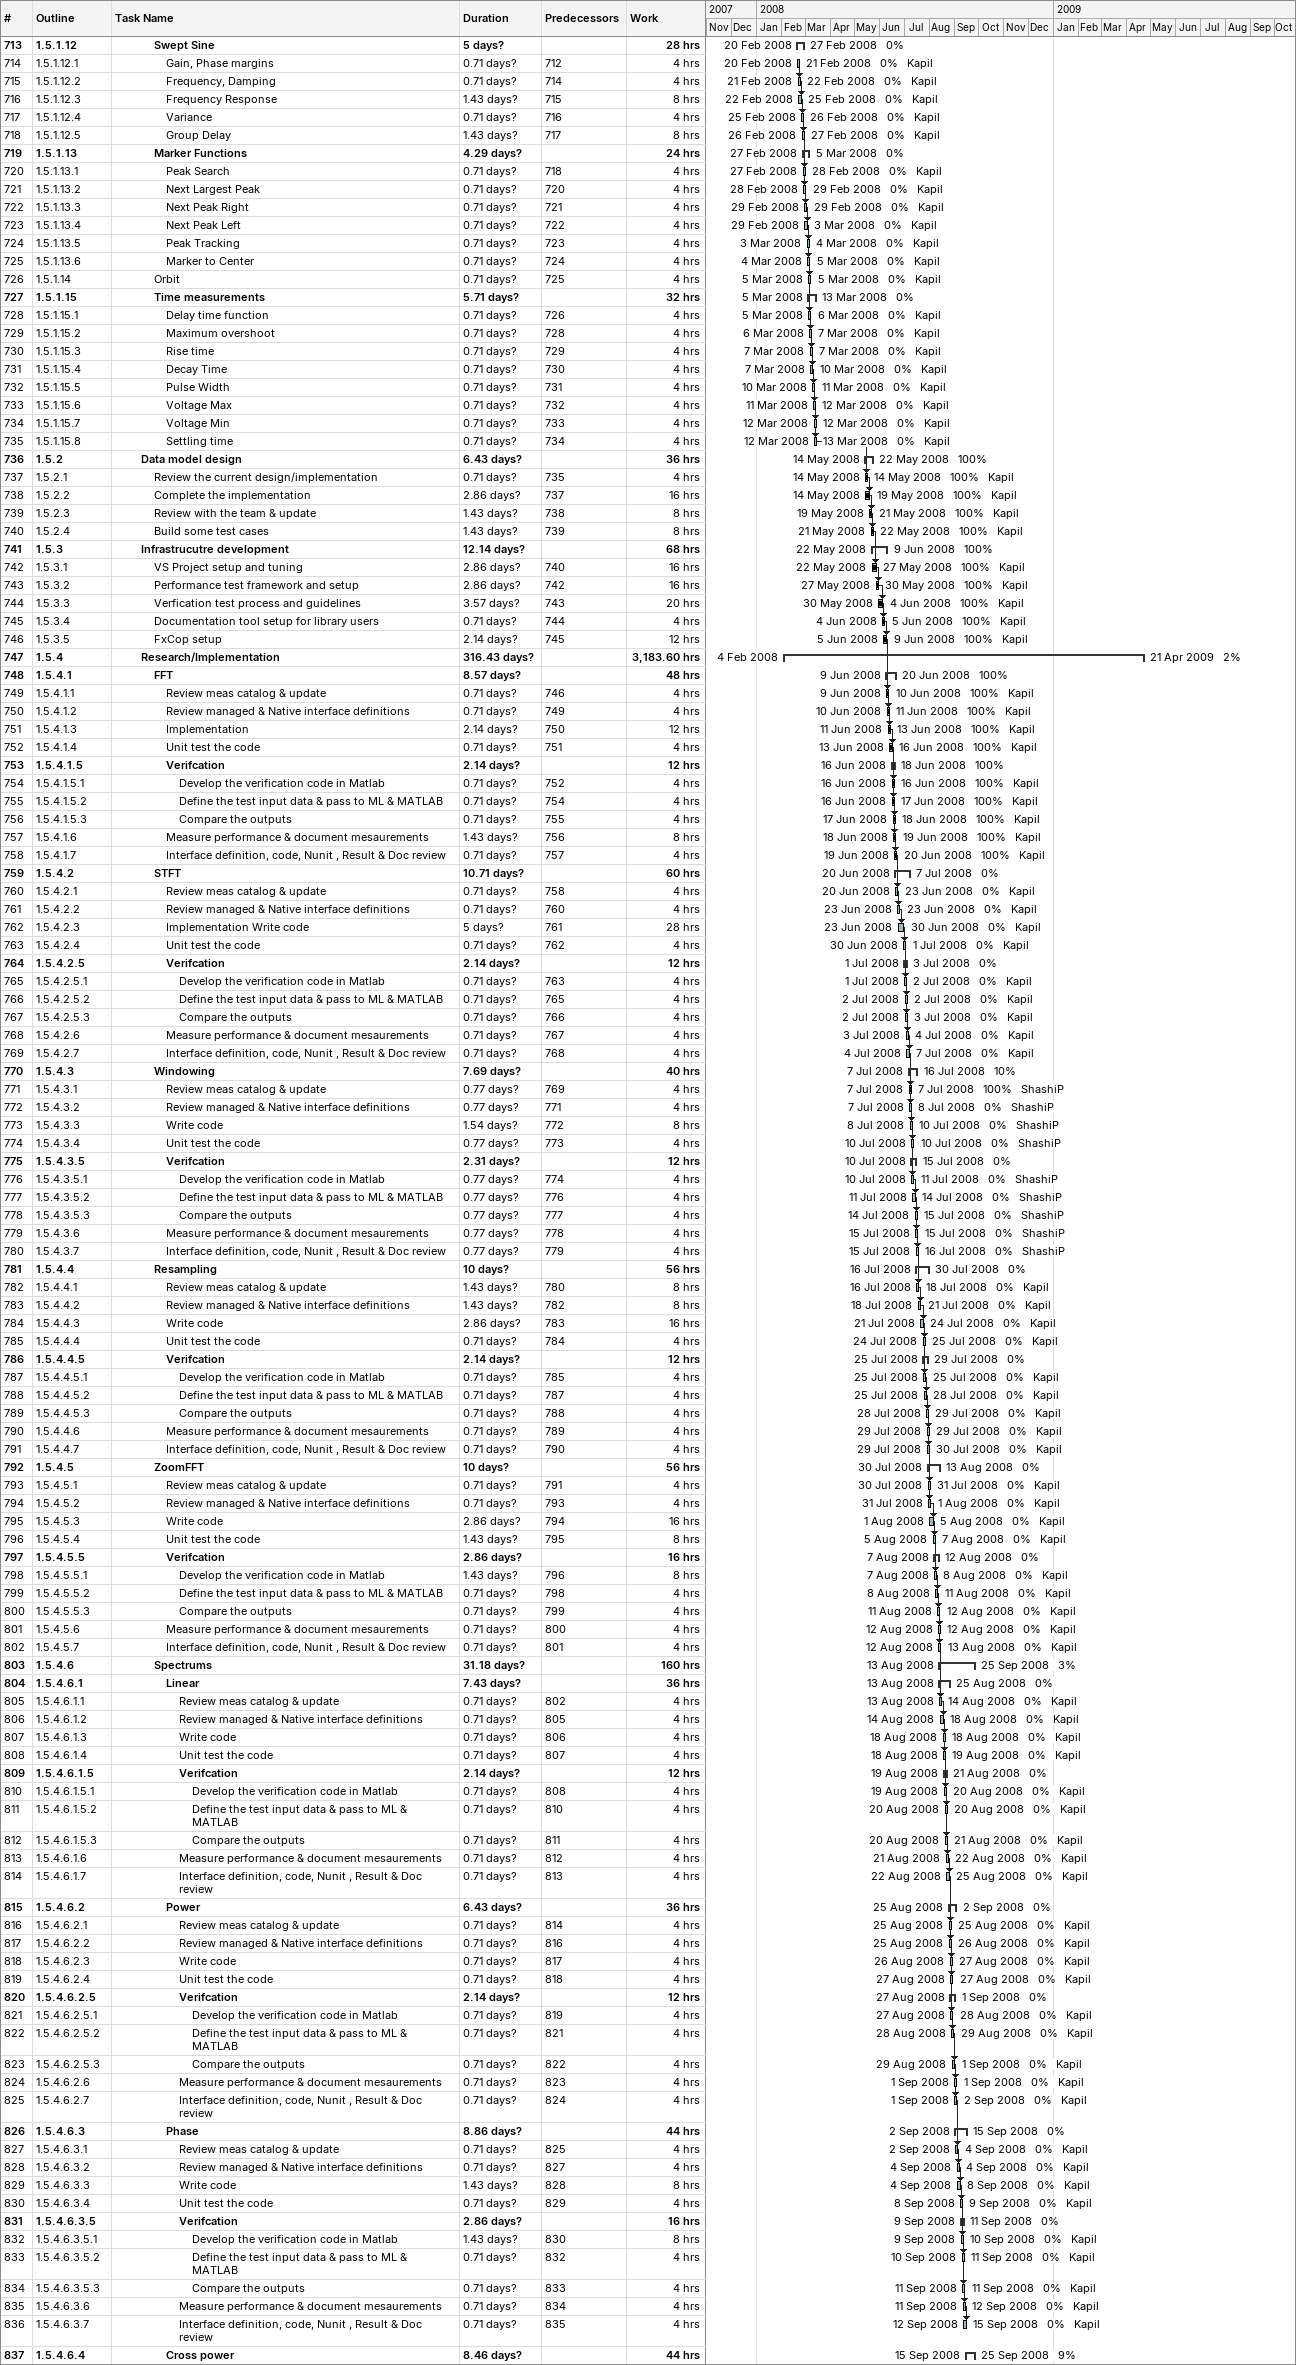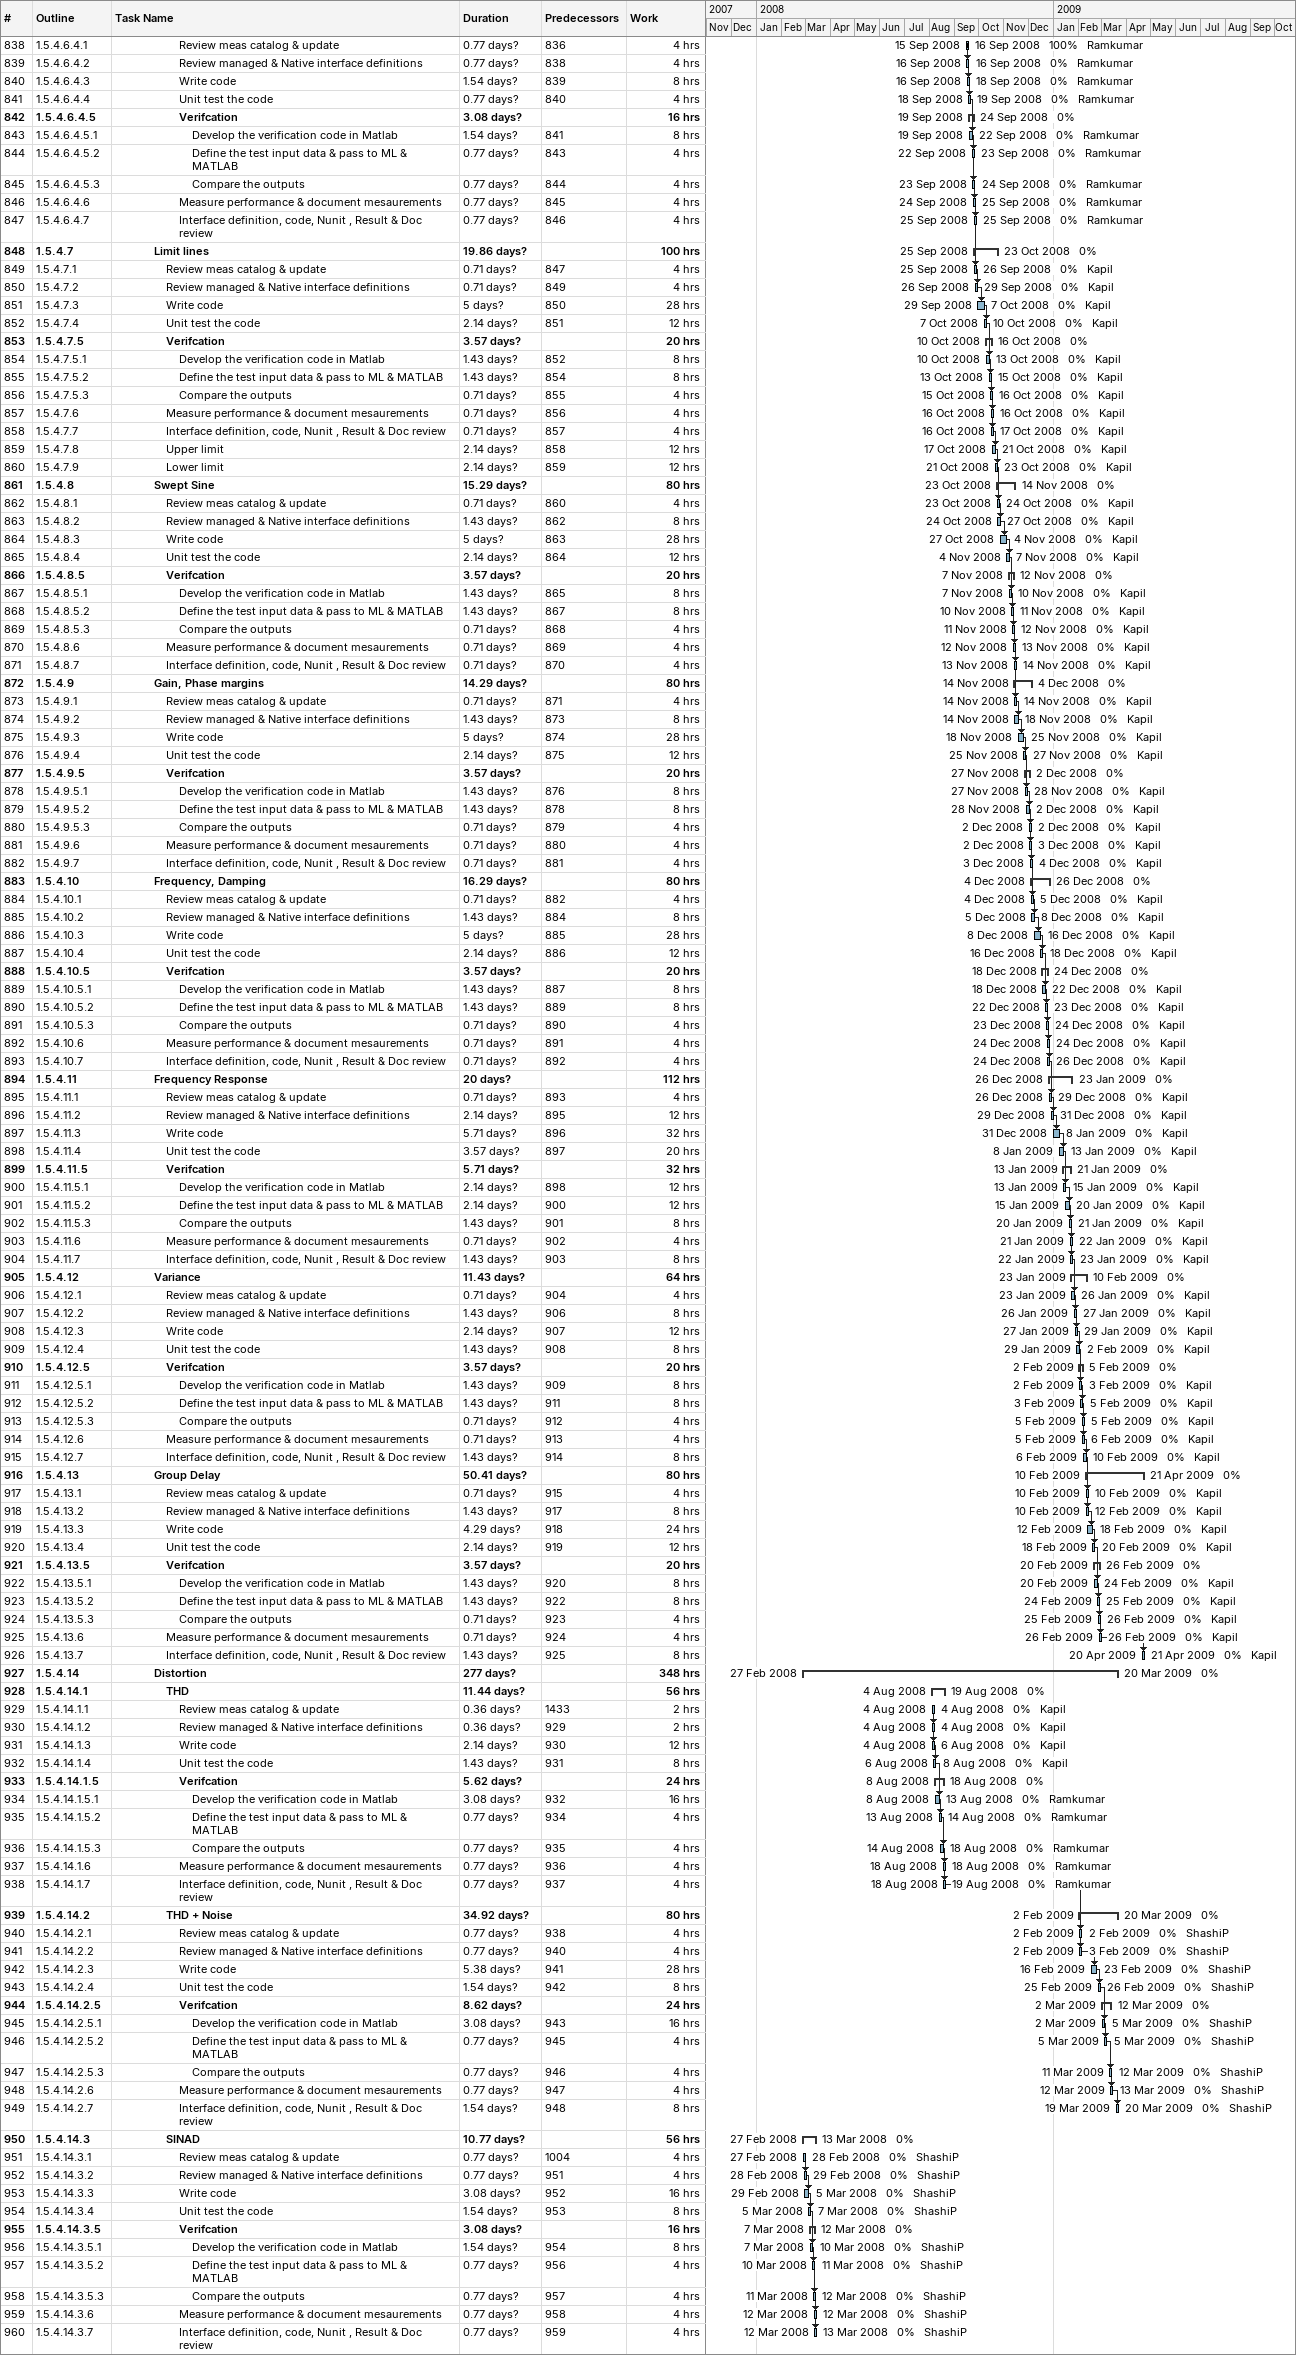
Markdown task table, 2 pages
| ID | WBS | Task | Duration | Start | Finish | Predecessors | Resources | % complete | Work (h) |
|---|---|---|---|---|---|---|---|---|---|
| 713 | 1.5.1.12 | **Swept Sine** | 5d? | 2008-02-20 | 2008-02-27 |  |  | 0 | 28 |
| 714 | 1.5.1.12.1 | Gain, Phase margins | 0.71d? | 2008-02-20 | 2008-02-21 | 712 | Kapil | 0 | 4 |
| 715 | 1.5.1.12.2 | Frequency, Damping | 0.71d? | 2008-02-21 | 2008-02-22 | 714 | Kapil | 0 | 4 |
| 716 | 1.5.1.12.3 | Frequency Response | 1.43d? | 2008-02-22 | 2008-02-25 | 715 | Kapil | 0 | 8 |
| 717 | 1.5.1.12.4 | Variance | 0.71d? | 2008-02-25 | 2008-02-26 | 716 | Kapil | 0 | 4 |
| 718 | 1.5.1.12.5 | Group Delay | 1.43d? | 2008-02-26 | 2008-02-27 | 717 | Kapil | 0 | 8 |
| 719 | 1.5.1.13 | **Marker Functions** | 4.29d? | 2008-02-27 | 2008-03-05 |  |  | 0 | 24 |
| 720 | 1.5.1.13.1 | Peak Search | 0.71d? | 2008-02-27 | 2008-02-28 | 718 | Kapil | 0 | 4 |
| 721 | 1.5.1.13.2 | Next Largest Peak | 0.71d? | 2008-02-28 | 2008-02-29 | 720 | Kapil | 0 | 4 |
| 722 | 1.5.1.13.3 | Next Peak Right | 0.71d? | 2008-02-29 | 2008-02-29 | 721 | Kapil | 0 | 4 |
| 723 | 1.5.1.13.4 | Next Peak Left | 0.71d? | 2008-02-29 | 2008-03-03 | 722 | Kapil | 0 | 4 |
| 724 | 1.5.1.13.5 | Peak Tracking | 0.71d? | 2008-03-03 | 2008-03-04 | 723 | Kapil | 0 | 4 |
| 725 | 1.5.1.13.6 | Marker to Center | 0.71d? | 2008-03-04 | 2008-03-05 | 724 | Kapil | 0 | 4 |
| 726 | 1.5.1.14 | Orbit | 0.71d? | 2008-03-05 | 2008-03-05 | 725 | Kapil | 0 | 4 |
| 727 | 1.5.1.15 | **Time measurements** | 5.71d? | 2008-03-05 | 2008-03-13 |  |  | 0 | 32 |
| 728 | 1.5.1.15.1 | Delay time function | 0.71d? | 2008-03-05 | 2008-03-06 | 726 | Kapil | 0 | 4 |
| 729 | 1.5.1.15.2 | Maximum overshoot | 0.71d? | 2008-03-06 | 2008-03-07 | 728 | Kapil | 0 | 4 |
| 730 | 1.5.1.15.3 | Rise time | 0.71d? | 2008-03-07 | 2008-03-07 | 729 | Kapil | 0 | 4 |
| 731 | 1.5.1.15.4 | Decay Time | 0.71d? | 2008-03-07 | 2008-03-10 | 730 | Kapil | 0 | 4 |
| 732 | 1.5.1.15.5 | Pulse Width | 0.71d? | 2008-03-10 | 2008-03-11 | 731 | Kapil | 0 | 4 |
| 733 | 1.5.1.15.6 | Voltage Max | 0.71d? | 2008-03-11 | 2008-03-12 | 732 | Kapil | 0 | 4 |
| 734 | 1.5.1.15.7 | Voltage Min | 0.71d? | 2008-03-12 | 2008-03-12 | 733 | Kapil | 0 | 4 |
| 735 | 1.5.1.15.8 | Settling time | 0.71d? | 2008-03-12 | 2008-03-13 | 734 | Kapil | 0 | 4 |
| 736 | 1.5.2 | **Data model design** | 6.43d? | 2008-05-14 | 2008-05-22 |  |  | 100 | 36 |
| 737 | 1.5.2.1 | Review the current design/implementation | 0.71d? | 2008-05-14 | 2008-05-14 | 735 | Kapil | 100 | 4 |
| 738 | 1.5.2.2 | Complete the implementation | 2.86d? | 2008-05-14 | 2008-05-19 | 737 | Kapil | 100 | 16 |
| 739 | 1.5.2.3 | Review with the team & update | 1.43d? | 2008-05-19 | 2008-05-21 | 738 | Kapil | 100 | 8 |
| 740 | 1.5.2.4 | Build some test cases | 1.43d? | 2008-05-21 | 2008-05-22 | 739 | Kapil | 100 | 8 |
| 741 | 1.5.3 | **Infrastrucutre development** | 12.14d? | 2008-05-22 | 2008-06-09 |  |  | 100 | 68 |
| 742 | 1.5.3.1 | VS Project setup and tuning | 2.86d? | 2008-05-22 | 2008-05-27 | 740 | Kapil | 100 | 16 |
| 743 | 1.5.3.2 | Performance test framework and setup | 2.86d? | 2008-05-27 | 2008-05-30 | 742 | Kapil | 100 | 16 |
| 744 | 1.5.3.3 | Verfication test process and guidelines | 3.57d? | 2008-05-30 | 2008-06-04 | 743 | Kapil | 100 | 20 |
| 745 | 1.5.3.4 | Documentation tool setup for library users | 0.71d? | 2008-06-04 | 2008-06-05 | 744 | Kapil | 100 | 4 |
| 746 | 1.5.3.5 | FxCop setup | 2.14d? | 2008-06-05 | 2008-06-09 | 745 | Kapil | 100 | 12 |
| 747 | 1.5.4 | **Research/Implementation** | 316.43d? | 2008-02-04 | 2009-04-21 |  |  | 2 | 3183.60 |
| 748 | 1.5.4.1 | **FFT** | 8.57d? | 2008-06-09 | 2008-06-20 |  |  | 100 | 48 |
| 749 | 1.5.4.1.1 | Review meas catalog & update | 0.71d? | 2008-06-09 | 2008-06-10 | 746 | Kapil | 100 | 4 |
| 750 | 1.5.4.1.2 | Review managed & Native interface definitions | 0.71d? | 2008-06-10 | 2008-06-11 | 749 | Kapil | 100 | 4 |
| 751 | 1.5.4.1.3 | Implementation | 2.14d? | 2008-06-11 | 2008-06-13 | 750 | Kapil | 100 | 12 |
| 752 | 1.5.4.1.4 | Unit test the code | 0.71d? | 2008-06-13 | 2008-06-16 | 751 | Kapil | 100 | 4 |
| 753 | 1.5.4.1.5 | **Verifcation** | 2.14d? | 2008-06-16 | 2008-06-18 |  |  | 100 | 12 |
| 754 | 1.5.4.1.5.1 | Develop the verification code in Matlab | 0.71d? | 2008-06-16 | 2008-06-16 | 752 | Kapil | 100 | 4 |
| 755 | 1.5.4.1.5.2 | Define the test input data & pass to ML & MATLAB | 0.71d? | 2008-06-16 | 2008-06-17 | 754 | Kapil | 100 | 4 |
| 756 | 1.5.4.1.5.3 | Compare the outputs | 0.71d? | 2008-06-17 | 2008-06-18 | 755 | Kapil | 100 | 4 |
| 757 | 1.5.4.1.6 | Measure performance & document mesaurements | 1.43d? | 2008-06-18 | 2008-06-19 | 756 | Kapil | 100 | 8 |
| 758 | 1.5.4.1.7 | Interface definition, code, Nunit , Result & Doc review | 0.71d? | 2008-06-19 | 2008-06-20 | 757 | Kapil | 100 | 4 |
| 759 | 1.5.4.2 | **STFT** | 10.71d? | 2008-06-20 | 2008-07-07 |  |  | 0 | 60 |
| 760 | 1.5.4.2.1 | Review meas catalog & update | 0.71d? | 2008-06-20 | 2008-06-23 | 758 | Kapil | 0 | 4 |
| 761 | 1.5.4.2.2 | Review managed & Native interface definitions | 0.71d? | 2008-06-23 | 2008-06-23 | 760 | Kapil | 0 | 4 |
| 762 | 1.5.4.2.3 | Implementation Write code | 5d? | 2008-06-23 | 2008-06-30 | 761 | Kapil | 0 | 28 |
| 763 | 1.5.4.2.4 | Unit test the code | 0.71d? | 2008-06-30 | 2008-07-01 | 762 | Kapil | 0 | 4 |
| 764 | 1.5.4.2.5 | **Verifcation** | 2.14d? | 2008-07-01 | 2008-07-03 |  |  | 0 | 12 |
| 765 | 1.5.4.2.5.1 | Develop the verification code in Matlab | 0.71d? | 2008-07-01 | 2008-07-02 | 763 | Kapil | 0 | 4 |
| 766 | 1.5.4.2.5.2 | Define the test input data & pass to ML & MATLAB | 0.71d? | 2008-07-02 | 2008-07-02 | 765 | Kapil | 0 | 4 |
| 767 | 1.5.4.2.5.3 | Compare the outputs | 0.71d? | 2008-07-02 | 2008-07-03 | 766 | Kapil | 0 | 4 |
| 768 | 1.5.4.2.6 | Measure performance & document mesaurements | 0.71d? | 2008-07-03 | 2008-07-04 | 767 | Kapil | 0 | 4 |
| 769 | 1.5.4.2.7 | Interface definition, code, Nunit , Result & Doc review | 0.71d? | 2008-07-04 | 2008-07-07 | 768 | Kapil | 0 | 4 |
| 770 | 1.5.4.3 | **Windowing** | 7.69d? | 2008-07-07 | 2008-07-16 |  |  | 10 | 40 |
| 771 | 1.5.4.3.1 | Review meas catalog & update | 0.77d? | 2008-07-07 | 2008-07-07 | 769 | ShashiP | 100 | 4 |
| 772 | 1.5.4.3.2 | Review managed & Native interface definitions | 0.77d? | 2008-07-07 | 2008-07-08 | 771 | ShashiP | 0 | 4 |
| 773 | 1.5.4.3.3 | Write code | 1.54d? | 2008-07-08 | 2008-07-10 | 772 | ShashiP | 0 | 8 |
| 774 | 1.5.4.3.4 | Unit test the code | 0.77d? | 2008-07-10 | 2008-07-10 | 773 | ShashiP | 0 | 4 |
| 775 | 1.5.4.3.5 | **Verifcation** | 2.31d? | 2008-07-10 | 2008-07-15 |  |  | 0 | 12 |
| 776 | 1.5.4.3.5.1 | Develop the verification code in Matlab | 0.77d? | 2008-07-10 | 2008-07-11 | 774 | ShashiP | 0 | 4 |
| 777 | 1.5.4.3.5.2 | Define the test input data & pass to ML & MATLAB | 0.77d? | 2008-07-11 | 2008-07-14 | 776 | ShashiP | 0 | 4 |
| 778 | 1.5.4.3.5.3 | Compare the outputs | 0.77d? | 2008-07-14 | 2008-07-15 | 777 | ShashiP | 0 | 4 |
| 779 | 1.5.4.3.6 | Measure performance & document mesaurements | 0.77d? | 2008-07-15 | 2008-07-15 | 778 | ShashiP | 0 | 4 |
| 780 | 1.5.4.3.7 | Interface definition, code, Nunit , Result & Doc review | 0.77d? | 2008-07-15 | 2008-07-16 | 779 | ShashiP | 0 | 4 |
| 781 | 1.5.4.4 | **Resampling** | 10d? | 2008-07-16 | 2008-07-30 |  |  | 0 | 56 |
| 782 | 1.5.4.4.1 | Review meas catalog & update | 1.43d? | 2008-07-16 | 2008-07-18 | 780 | Kapil | 0 | 8 |
| 783 | 1.5.4.4.2 | Review managed & Native interface definitions | 1.43d? | 2008-07-18 | 2008-07-21 | 782 | Kapil | 0 | 8 |
| 784 | 1.5.4.4.3 | Write code | 2.86d? | 2008-07-21 | 2008-07-24 | 783 | Kapil | 0 | 16 |
| 785 | 1.5.4.4.4 | Unit test the code | 0.71d? | 2008-07-24 | 2008-07-25 | 784 | Kapil | 0 | 4 |
| 786 | 1.5.4.4.5 | **Verifcation** | 2.14d? | 2008-07-25 | 2008-07-29 |  |  | 0 | 12 |
| 787 | 1.5.4.4.5.1 | Develop the verification code in Matlab | 0.71d? | 2008-07-25 | 2008-07-25 | 785 | Kapil | 0 | 4 |
| 788 | 1.5.4.4.5.2 | Define the test input data & pass to ML & MATLAB | 0.71d? | 2008-07-25 | 2008-07-28 | 787 | Kapil | 0 | 4 |
| 789 | 1.5.4.4.5.3 | Compare the outputs | 0.71d? | 2008-07-28 | 2008-07-29 | 788 | Kapil | 0 | 4 |
| 790 | 1.5.4.4.6 | Measure performance & document mesaurements | 0.71d? | 2008-07-29 | 2008-07-29 | 789 | Kapil | 0 | 4 |
| 791 | 1.5.4.4.7 | Interface definition, code, Nunit , Result & Doc review | 0.71d? | 2008-07-29 | 2008-07-30 | 790 | Kapil | 0 | 4 |
| 792 | 1.5.4.5 | **ZoomFFT** | 10d? | 2008-07-30 | 2008-08-13 |  |  | 0 | 56 |
| 793 | 1.5.4.5.1 | Review meas catalog & update | 0.71d? | 2008-07-30 | 2008-07-31 | 791 | Kapil | 0 | 4 |
| 794 | 1.5.4.5.2 | Review managed & Native interface definitions | 0.71d? | 2008-07-31 | 2008-08-01 | 793 | Kapil | 0 | 4 |
| 795 | 1.5.4.5.3 | Write code | 2.86d? | 2008-08-01 | 2008-08-05 | 794 | Kapil | 0 | 16 |
| 796 | 1.5.4.5.4 | Unit test the code | 1.43d? | 2008-08-05 | 2008-08-07 | 795 | Kapil | 0 | 8 |
| 797 | 1.5.4.5.5 | **Verifcation** | 2.86d? | 2008-08-07 | 2008-08-12 |  |  | 0 | 16 |
| 798 | 1.5.4.5.5.1 | Develop the verification code in Matlab | 1.43d? | 2008-08-07 | 2008-08-08 | 796 | Kapil | 0 | 8 |
| 799 | 1.5.4.5.5.2 | Define the test input data & pass to ML & MATLAB | 0.71d? | 2008-08-08 | 2008-08-11 | 798 | Kapil | 0 | 4 |
| 800 | 1.5.4.5.5.3 | Compare the outputs | 0.71d? | 2008-08-11 | 2008-08-12 | 799 | Kapil | 0 | 4 |
| 801 | 1.5.4.5.6 | Measure performance & document mesaurements | 0.71d? | 2008-08-12 | 2008-08-12 | 800 | Kapil | 0 | 4 |
| 802 | 1.5.4.5.7 | Interface definition, code, Nunit , Result & Doc review | 0.71d? | 2008-08-12 | 2008-08-13 | 801 | Kapil | 0 | 4 |
| 803 | 1.5.4.6 | **Spectrums** | 31.18d? | 2008-08-13 | 2008-09-25 |  |  | 3 | 160 |
| 804 | 1.5.4.6.1 | **Linear** | 7.43d? | 2008-08-13 | 2008-08-25 |  |  | 0 | 36 |
| 805 | 1.5.4.6.1.1 | Review meas catalog & update | 0.71d? | 2008-08-13 | 2008-08-14 | 802 | Kapil | 0 | 4 |
| 806 | 1.5.4.6.1.2 | Review managed & Native interface definitions | 0.71d? | 2008-08-14 | 2008-08-18 | 805 | Kapil | 0 | 4 |
| 807 | 1.5.4.6.1.3 | Write code | 0.71d? | 2008-08-18 | 2008-08-18 | 806 | Kapil | 0 | 4 |
| 808 | 1.5.4.6.1.4 | Unit test the code | 0.71d? | 2008-08-18 | 2008-08-19 | 807 | Kapil | 0 | 4 |
| 809 | 1.5.4.6.1.5 | **Verifcation** | 2.14d? | 2008-08-19 | 2008-08-21 |  |  | 0 | 12 |
| 810 | 1.5.4.6.1.5.1 | Develop the verification code in Matlab | 0.71d? | 2008-08-19 | 2008-08-20 | 808 | Kapil | 0 | 4 |
| 811 | 1.5.4.6.1.5.2 | Define the test input data & pass to ML & MATLAB | 0.71d? | 2008-08-20 | 2008-08-20 | 810 | Kapil | 0 | 4 |
| 812 | 1.5.4.6.1.5.3 | Compare the outputs | 0.71d? | 2008-08-20 | 2008-08-21 | 811 | Kapil | 0 | 4 |
| 813 | 1.5.4.6.1.6 | Measure performance & document mesaurements | 0.71d? | 2008-08-21 | 2008-08-22 | 812 | Kapil | 0 | 4 |
| 814 | 1.5.4.6.1.7 | Interface definition, code, Nunit , Result & Doc review | 0.71d? | 2008-08-22 | 2008-08-25 | 813 | Kapil | 0 | 4 |
| 815 | 1.5.4.6.2 | **Power** | 6.43d? | 2008-08-25 | 2008-09-02 |  |  | 0 | 36 |
| 816 | 1.5.4.6.2.1 | Review meas catalog & update | 0.71d? | 2008-08-25 | 2008-08-25 | 814 | Kapil | 0 | 4 |
| 817 | 1.5.4.6.2.2 | Review managed & Native interface definitions | 0.71d? | 2008-08-25 | 2008-08-26 | 816 | Kapil | 0 | 4 |
| 818 | 1.5.4.6.2.3 | Write code | 0.71d? | 2008-08-26 | 2008-08-27 | 817 | Kapil | 0 | 4 |
| 819 | 1.5.4.6.2.4 | Unit test the code | 0.71d? | 2008-08-27 | 2008-08-27 | 818 | Kapil | 0 | 4 |
| 820 | 1.5.4.6.2.5 | **Verifcation** | 2.14d? | 2008-08-27 | 2008-09-01 |  |  | 0 | 12 |
| 821 | 1.5.4.6.2.5.1 | Develop the verification code in Matlab | 0.71d? | 2008-08-27 | 2008-08-28 | 819 | Kapil | 0 | 4 |
| 822 | 1.5.4.6.2.5.2 | Define the test input data & pass to ML & MATLAB | 0.71d? | 2008-08-28 | 2008-08-29 | 821 | Kapil | 0 | 4 |
| 823 | 1.5.4.6.2.5.3 | Compare the outputs | 0.71d? | 2008-08-29 | 2008-09-01 | 822 | Kapil | 0 | 4 |
| 824 | 1.5.4.6.2.6 | Measure performance & document mesaurements | 0.71d? | 2008-09-01 | 2008-09-01 | 823 | Kapil | 0 | 4 |
| 825 | 1.5.4.6.2.7 | Interface definition, code, Nunit , Result & Doc review | 0.71d? | 2008-09-01 | 2008-09-02 | 824 | Kapil | 0 | 4 |
| 826 | 1.5.4.6.3 | **Phase** | 8.86d? | 2008-09-02 | 2008-09-15 |  |  | 0 | 44 |
| 827 | 1.5.4.6.3.1 | Review meas catalog & update | 0.71d? | 2008-09-02 | 2008-09-04 | 825 | Kapil | 0 | 4 |
| 828 | 1.5.4.6.3.2 | Review managed & Native interface definitions | 0.71d? | 2008-09-04 | 2008-09-04 | 827 | Kapil | 0 | 4 |
| 829 | 1.5.4.6.3.3 | Write code | 1.43d? | 2008-09-04 | 2008-09-08 | 828 | Kapil | 0 | 8 |
| 830 | 1.5.4.6.3.4 | Unit test the code | 0.71d? | 2008-09-08 | 2008-09-09 | 829 | Kapil | 0 | 4 |
| 831 | 1.5.4.6.3.5 | **Verifcation** | 2.86d? | 2008-09-09 | 2008-09-11 |  |  | 0 | 16 |
| 832 | 1.5.4.6.3.5.1 | Develop the verification code in Matlab | 1.43d? | 2008-09-09 | 2008-09-10 | 830 | Kapil | 0 | 8 |
| 833 | 1.5.4.6.3.5.2 | Define the test input data & pass to ML & MATLAB | 0.71d? | 2008-09-10 | 2008-09-11 | 832 | Kapil | 0 | 4 |
| 834 | 1.5.4.6.3.5.3 | Compare the outputs | 0.71d? | 2008-09-11 | 2008-09-11 | 833 | Kapil | 0 | 4 |
| 835 | 1.5.4.6.3.6 | Measure performance & document mesaurements | 0.71d? | 2008-09-11 | 2008-09-12 | 834 | Kapil | 0 | 4 |
| 836 | 1.5.4.6.3.7 | Interface definition, code, Nunit , Result & Doc review | 0.71d? | 2008-09-12 | 2008-09-15 | 835 | Kapil | 0 | 4 |
| 837 | 1.5.4.6.4 | **Cross power** | 8.46d? | 2008-09-15 | 2008-09-25 |  |  | 9 | 44 |
| 838 | 1.5.4.6.4.1 | Review meas catalog & update | 0.77d? | 2008-09-15 | 2008-09-16 | 836 | Ramkumar | 100 | 4 |
| 839 | 1.5.4.6.4.2 | Review managed & Native interface definitions | 0.77d? | 2008-09-16 | 2008-09-16 | 838 | Ramkumar | 0 | 4 |
| 840 | 1.5.4.6.4.3 | Write code | 1.54d? | 2008-09-16 | 2008-09-18 | 839 | Ramkumar | 0 | 8 |
| 841 | 1.5.4.6.4.4 | Unit test the code | 0.77d? | 2008-09-18 | 2008-09-19 | 840 | Ramkumar | 0 | 4 |
| 842 | 1.5.4.6.4.5 | **Verifcation** | 3.08d? | 2008-09-19 | 2008-09-24 |  |  | 0 | 16 |
| 843 | 1.5.4.6.4.5.1 | Develop the verification code in Matlab | 1.54d? | 2008-09-19 | 2008-09-22 | 841 | Ramkumar | 0 | 8 |
| 844 | 1.5.4.6.4.5.2 | Define the test input data & pass to ML & MATLAB | 0.77d? | 2008-09-22 | 2008-09-23 | 843 | Ramkumar | 0 | 4 |
| 845 | 1.5.4.6.4.5.3 | Compare the outputs | 0.77d? | 2008-09-23 | 2008-09-24 | 844 | Ramkumar | 0 | 4 |
| 846 | 1.5.4.6.4.6 | Measure performance & document mesaurements | 0.77d? | 2008-09-24 | 2008-09-25 | 845 | Ramkumar | 0 | 4 |
| 847 | 1.5.4.6.4.7 | Interface definition, code, Nunit , Result & Doc review | 0.77d? | 2008-09-25 | 2008-09-25 | 846 | Ramkumar | 0 | 4 |
| 848 | 1.5.4.7 | **Limit lines** | 19.86d? | 2008-09-25 | 2008-10-23 |  |  | 0 | 100 |
| 849 | 1.5.4.7.1 | Review meas catalog & update | 0.71d? | 2008-09-25 | 2008-09-26 | 847 | Kapil | 0 | 4 |
| 850 | 1.5.4.7.2 | Review managed & Native interface definitions | 0.71d? | 2008-09-26 | 2008-09-29 | 849 | Kapil | 0 | 4 |
| 851 | 1.5.4.7.3 | Write code | 5d? | 2008-09-29 | 2008-10-07 | 850 | Kapil | 0 | 28 |
| 852 | 1.5.4.7.4 | Unit test the code | 2.14d? | 2008-10-07 | 2008-10-10 | 851 | Kapil | 0 | 12 |
| 853 | 1.5.4.7.5 | **Verifcation** | 3.57d? | 2008-10-10 | 2008-10-16 |  |  | 0 | 20 |
| 854 | 1.5.4.7.5.1 | Develop the verification code in Matlab | 1.43d? | 2008-10-10 | 2008-10-13 | 852 | Kapil | 0 | 8 |
| 855 | 1.5.4.7.5.2 | Define the test input data & pass to ML & MATLAB | 1.43d? | 2008-10-13 | 2008-10-15 | 854 | Kapil | 0 | 8 |
| 856 | 1.5.4.7.5.3 | Compare the outputs | 0.71d? | 2008-10-15 | 2008-10-16 | 855 | Kapil | 0 | 4 |
| 857 | 1.5.4.7.6 | Measure performance & document mesaurements | 0.71d? | 2008-10-16 | 2008-10-16 | 856 | Kapil | 0 | 4 |
| 858 | 1.5.4.7.7 | Interface definition, code, Nunit , Result & Doc review | 0.71d? | 2008-10-16 | 2008-10-17 | 857 | Kapil | 0 | 4 |
| 859 | 1.5.4.7.8 | Upper limit | 2.14d? | 2008-10-17 | 2008-10-21 | 858 | Kapil | 0 | 12 |
| 860 | 1.5.4.7.9 | Lower limit | 2.14d? | 2008-10-21 | 2008-10-23 | 859 | Kapil | 0 | 12 |
| 861 | 1.5.4.8 | **Swept Sine** | 15.29d? | 2008-10-23 | 2008-11-14 |  |  | 0 | 80 |
| 862 | 1.5.4.8.1 | Review meas catalog & update | 0.71d? | 2008-10-23 | 2008-10-24 | 860 | Kapil | 0 | 4 |
| 863 | 1.5.4.8.2 | Review managed & Native interface definitions | 1.43d? | 2008-10-24 | 2008-10-27 | 862 | Kapil | 0 | 8 |
| 864 | 1.5.4.8.3 | Write code | 5d? | 2008-10-27 | 2008-11-04 | 863 | Kapil | 0 | 28 |
| 865 | 1.5.4.8.4 | Unit test the code | 2.14d? | 2008-11-04 | 2008-11-07 | 864 | Kapil | 0 | 12 |
| 866 | 1.5.4.8.5 | **Verifcation** | 3.57d? | 2008-11-07 | 2008-11-12 |  |  | 0 | 20 |
| 867 | 1.5.4.8.5.1 | Develop the verification code in Matlab | 1.43d? | 2008-11-07 | 2008-11-10 | 865 | Kapil | 0 | 8 |
| 868 | 1.5.4.8.5.2 | Define the test input data & pass to ML & MATLAB | 1.43d? | 2008-11-10 | 2008-11-11 | 867 | Kapil | 0 | 8 |
| 869 | 1.5.4.8.5.3 | Compare the outputs | 0.71d? | 2008-11-11 | 2008-11-12 | 868 | Kapil | 0 | 4 |
| 870 | 1.5.4.8.6 | Measure performance & document mesaurements | 0.71d? | 2008-11-12 | 2008-11-13 | 869 | Kapil | 0 | 4 |
| 871 | 1.5.4.8.7 | Interface definition, code, Nunit , Result & Doc review | 0.71d? | 2008-11-13 | 2008-11-14 | 870 | Kapil | 0 | 4 |
| 872 | 1.5.4.9 | **Gain, Phase margins** | 14.29d? | 2008-11-14 | 2008-12-04 |  |  | 0 | 80 |
| 873 | 1.5.4.9.1 | Review meas catalog & update | 0.71d? | 2008-11-14 | 2008-11-14 | 871 | Kapil | 0 | 4 |
| 874 | 1.5.4.9.2 | Review managed & Native interface definitions | 1.43d? | 2008-11-14 | 2008-11-18 | 873 | Kapil | 0 | 8 |
| 875 | 1.5.4.9.3 | Write code | 5d? | 2008-11-18 | 2008-11-25 | 874 | Kapil | 0 | 28 |
| 876 | 1.5.4.9.4 | Unit test the code | 2.14d? | 2008-11-25 | 2008-11-27 | 875 | Kapil | 0 | 12 |
| 877 | 1.5.4.9.5 | **Verifcation** | 3.57d? | 2008-11-27 | 2008-12-02 |  |  | 0 | 20 |
| 878 | 1.5.4.9.5.1 | Develop the verification code in Matlab | 1.43d? | 2008-11-27 | 2008-11-28 | 876 | Kapil | 0 | 8 |
| 879 | 1.5.4.9.5.2 | Define the test input data & pass to ML & MATLAB | 1.43d? | 2008-11-28 | 2008-12-02 | 878 | Kapil | 0 | 8 |
| 880 | 1.5.4.9.5.3 | Compare the outputs | 0.71d? | 2008-12-02 | 2008-12-02 | 879 | Kapil | 0 | 4 |
| 881 | 1.5.4.9.6 | Measure performance & document mesaurements | 0.71d? | 2008-12-02 | 2008-12-03 | 880 | Kapil | 0 | 4 |
| 882 | 1.5.4.9.7 | Interface definition, code, Nunit , Result & Doc review | 0.71d? | 2008-12-03 | 2008-12-04 | 881 | Kapil | 0 | 4 |
| 883 | 1.5.4.10 | **Frequency, Damping** | 16.29d? | 2008-12-04 | 2008-12-26 |  |  | 0 | 80 |
| 884 | 1.5.4.10.1 | Review meas catalog & update | 0.71d? | 2008-12-04 | 2008-12-05 | 882 | Kapil | 0 | 4 |
| 885 | 1.5.4.10.2 | Review managed & Native interface definitions | 1.43d? | 2008-12-05 | 2008-12-08 | 884 | Kapil | 0 | 8 |
| 886 | 1.5.4.10.3 | Write code | 5d? | 2008-12-08 | 2008-12-16 | 885 | Kapil | 0 | 28 |
| 887 | 1.5.4.10.4 | Unit test the code | 2.14d? | 2008-12-16 | 2008-12-18 | 886 | Kapil | 0 | 12 |
| 888 | 1.5.4.10.5 | **Verifcation** | 3.57d? | 2008-12-18 | 2008-12-24 |  |  | 0 | 20 |
| 889 | 1.5.4.10.5.1 | Develop the verification code in Matlab | 1.43d? | 2008-12-18 | 2008-12-22 | 887 | Kapil | 0 | 8 |
| 890 | 1.5.4.10.5.2 | Define the test input data & pass to ML & MATLAB | 1.43d? | 2008-12-22 | 2008-12-23 | 889 | Kapil | 0 | 8 |
| 891 | 1.5.4.10.5.3 | Compare the outputs | 0.71d? | 2008-12-23 | 2008-12-24 | 890 | Kapil | 0 | 4 |
| 892 | 1.5.4.10.6 | Measure performance & document mesaurements | 0.71d? | 2008-12-24 | 2008-12-24 | 891 | Kapil | 0 | 4 |
| 893 | 1.5.4.10.7 | Interface definition, code, Nunit , Result & Doc review | 0.71d? | 2008-12-24 | 2008-12-26 | 892 | Kapil | 0 | 4 |
| 894 | 1.5.4.11 | **Frequency Response** | 20d? | 2008-12-26 | 2009-01-23 |  |  | 0 | 112 |
| 895 | 1.5.4.11.1 | Review meas catalog & update | 0.71d? | 2008-12-26 | 2008-12-29 | 893 | Kapil | 0 | 4 |
| 896 | 1.5.4.11.2 | Review managed & Native interface definitions | 2.14d? | 2008-12-29 | 2008-12-31 | 895 | Kapil | 0 | 12 |
| 897 | 1.5.4.11.3 | Write code | 5.71d? | 2008-12-31 | 2009-01-08 | 896 | Kapil | 0 | 32 |
| 898 | 1.5.4.11.4 | Unit test the code | 3.57d? | 2009-01-08 | 2009-01-13 | 897 | Kapil | 0 | 20 |
| 899 | 1.5.4.11.5 | **Verifcation** | 5.71d? | 2009-01-13 | 2009-01-21 |  |  | 0 | 32 |
| 900 | 1.5.4.11.5.1 | Develop the verification code in Matlab | 2.14d? | 2009-01-13 | 2009-01-15 | 898 | Kapil | 0 | 12 |
| 901 | 1.5.4.11.5.2 | Define the test input data & pass to ML & MATLAB | 2.14d? | 2009-01-15 | 2009-01-20 | 900 | Kapil | 0 | 12 |
| 902 | 1.5.4.11.5.3 | Compare the outputs | 1.43d? | 2009-01-20 | 2009-01-21 | 901 | Kapil | 0 | 8 |
| 903 | 1.5.4.11.6 | Measure performance & document mesaurements | 0.71d? | 2009-01-21 | 2009-01-22 | 902 | Kapil | 0 | 4 |
| 904 | 1.5.4.11.7 | Interface definition, code, Nunit , Result & Doc review | 1.43d? | 2009-01-22 | 2009-01-23 | 903 | Kapil | 0 | 8 |
| 905 | 1.5.4.12 | **Variance** | 11.43d? | 2009-01-23 | 2009-02-10 |  |  | 0 | 64 |
| 906 | 1.5.4.12.1 | Review meas catalog & update | 0.71d? | 2009-01-23 | 2009-01-26 | 904 | Kapil | 0 | 4 |
| 907 | 1.5.4.12.2 | Review managed & Native interface definitions | 1.43d? | 2009-01-26 | 2009-01-27 | 906 | Kapil | 0 | 8 |
| 908 | 1.5.4.12.3 | Write code | 2.14d? | 2009-01-27 | 2009-01-29 | 907 | Kapil | 0 | 12 |
| 909 | 1.5.4.12.4 | Unit test the code | 1.43d? | 2009-01-29 | 2009-02-02 | 908 | Kapil | 0 | 8 |
| 910 | 1.5.4.12.5 | **Verifcation** | 3.57d? | 2009-02-02 | 2009-02-05 |  |  | 0 | 20 |
| 911 | 1.5.4.12.5.1 | Develop the verification code in Matlab | 1.43d? | 2009-02-02 | 2009-02-03 | 909 | Kapil | 0 | 8 |
| 912 | 1.5.4.12.5.2 | Define the test input data & pass to ML & MATLAB | 1.43d? | 2009-02-03 | 2009-02-05 | 911 | Kapil | 0 | 8 |
| 913 | 1.5.4.12.5.3 | Compare the outputs | 0.71d? | 2009-02-05 | 2009-02-05 | 912 | Kapil | 0 | 4 |
| 914 | 1.5.4.12.6 | Measure performance & document mesaurements | 0.71d? | 2009-02-05 | 2009-02-06 | 913 | Kapil | 0 | 4 |
| 915 | 1.5.4.12.7 | Interface definition, code, Nunit , Result & Doc review | 1.43d? | 2009-02-06 | 2009-02-10 | 914 | Kapil | 0 | 8 |
| 916 | 1.5.4.13 | **Group Delay** | 50.41d? | 2009-02-10 | 2009-04-21 |  |  | 0 | 80 |
| 917 | 1.5.4.13.1 | Review meas catalog & update | 0.71d? | 2009-02-10 | 2009-02-10 | 915 | Kapil | 0 | 4 |
| 918 | 1.5.4.13.2 | Review managed & Native interface definitions | 1.43d? | 2009-02-10 | 2009-02-12 | 917 | Kapil | 0 | 8 |
| 919 | 1.5.4.13.3 | Write code | 4.29d? | 2009-02-12 | 2009-02-18 | 918 | Kapil | 0 | 24 |
| 920 | 1.5.4.13.4 | Unit test the code | 2.14d? | 2009-02-18 | 2009-02-20 | 919 | Kapil | 0 | 12 |
| 921 | 1.5.4.13.5 | **Verifcation** | 3.57d? | 2009-02-20 | 2009-02-26 |  |  | 0 | 20 |
| 922 | 1.5.4.13.5.1 | Develop the verification code in Matlab | 1.43d? | 2009-02-20 | 2009-02-24 | 920 | Kapil | 0 | 8 |
| 923 | 1.5.4.13.5.2 | Define the test input data & pass to ML & MATLAB | 1.43d? | 2009-02-24 | 2009-02-25 | 922 | Kapil | 0 | 8 |
| 924 | 1.5.4.13.5.3 | Compare the outputs | 0.71d? | 2009-02-25 | 2009-02-26 | 923 | Kapil | 0 | 4 |
| 925 | 1.5.4.13.6 | Measure performance & document mesaurements | 0.71d? | 2009-02-26 | 2009-02-26 | 924 | Kapil | 0 | 4 |
| 926 | 1.5.4.13.7 | Interface definition, code, Nunit , Result & Doc review | 1.43d? | 2009-04-20 | 2009-04-21 | 925 | Kapil | 0 | 8 |
| 927 | 1.5.4.14 | **Distortion** | 277d? | 2008-02-27 | 2009-03-20 |  |  | 0 | 348 |
| 928 | 1.5.4.14.1 | **THD** | 11.44d? | 2008-08-04 | 2008-08-19 |  |  | 0 | 56 |
| 929 | 1.5.4.14.1.1 | Review meas catalog & update | 0.36d? | 2008-08-04 | 2008-08-04 | 1433 | Kapil | 0 | 2 |
| 930 | 1.5.4.14.1.2 | Review managed & Native interface definitions | 0.36d? | 2008-08-04 | 2008-08-04 | 929 | Kapil | 0 | 2 |
| 931 | 1.5.4.14.1.3 | Write code | 2.14d? | 2008-08-04 | 2008-08-06 | 930 | Kapil | 0 | 12 |
| 932 | 1.5.4.14.1.4 | Unit test the code | 1.43d? | 2008-08-06 | 2008-08-08 | 931 | Kapil | 0 | 8 |
| 933 | 1.5.4.14.1.5 | **Verifcation** | 5.62d? | 2008-08-08 | 2008-08-18 |  |  | 0 | 24 |
| 934 | 1.5.4.14.1.5.1 | Develop the verification code in Matlab | 3.08d? | 2008-08-08 | 2008-08-13 | 932 | Ramkumar | 0 | 16 |
| 935 | 1.5.4.14.1.5.2 | Define the test input data & pass to ML & MATLAB | 0.77d? | 2008-08-13 | 2008-08-14 | 934 | Ramkumar | 0 | 4 |
| 936 | 1.5.4.14.1.5.3 | Compare the outputs | 0.77d? | 2008-08-14 | 2008-08-18 | 935 | Ramkumar | 0 | 4 |
| 937 | 1.5.4.14.1.6 | Measure performance & document mesaurements | 0.77d? | 2008-08-18 | 2008-08-18 | 936 | Ramkumar | 0 | 4 |
| 938 | 1.5.4.14.1.7 | Interface definition, code, Nunit , Result & Doc review | 0.77d? | 2008-08-18 | 2008-08-19 | 937 | Ramkumar | 0 | 4 |
| 939 | 1.5.4.14.2 | **THD + Noise** | 34.92d? | 2009-02-02 | 2009-03-20 |  |  | 0 | 80 |
| 940 | 1.5.4.14.2.1 | Review meas catalog & update | 0.77d? | 2009-02-02 | 2009-02-02 | 938 | ShashiP | 0 | 4 |
| 941 | 1.5.4.14.2.2 | Review managed & Native interface definitions | 0.77d? | 2009-02-02 | 2009-02-03 | 940 | ShashiP | 0 | 4 |
| 942 | 1.5.4.14.2.3 | Write code | 5.38d? | 2009-02-16 | 2009-02-23 | 941 | ShashiP | 0 | 28 |
| 943 | 1.5.4.14.2.4 | Unit test the code | 1.54d? | 2009-02-25 | 2009-02-26 | 942 | ShashiP | 0 | 8 |
| 944 | 1.5.4.14.2.5 | **Verifcation** | 8.62d? | 2009-03-02 | 2009-03-12 |  |  | 0 | 24 |
| 945 | 1.5.4.14.2.5.1 | Develop the verification code in Matlab | 3.08d? | 2009-03-02 | 2009-03-05 | 943 | ShashiP | 0 | 16 |
| 946 | 1.5.4.14.2.5.2 | Define the test input data & pass to ML & MATLAB | 0.77d? | 2009-03-05 | 2009-03-05 | 945 | ShashiP | 0 | 4 |
| 947 | 1.5.4.14.2.5.3 | Compare the outputs | 0.77d? | 2009-03-11 | 2009-03-12 | 946 | ShashiP | 0 | 4 |
| 948 | 1.5.4.14.2.6 | Measure performance & document mesaurements | 0.77d? | 2009-03-12 | 2009-03-13 | 947 | ShashiP | 0 | 4 |
| 949 | 1.5.4.14.2.7 | Interface definition, code, Nunit , Result & Doc review | 1.54d? | 2009-03-19 | 2009-03-20 | 948 | ShashiP | 0 | 8 |
| 950 | 1.5.4.14.3 | **SINAD** | 10.77d? | 2008-02-27 | 2008-03-13 |  |  | 0 | 56 |
| 951 | 1.5.4.14.3.1 | Review meas catalog & update | 0.77d? | 2008-02-27 | 2008-02-28 | 1004 | ShashiP | 0 | 4 |
| 952 | 1.5.4.14.3.2 | Review managed & Native interface definitions | 0.77d? | 2008-02-28 | 2008-02-29 | 951 | ShashiP | 0 | 4 |
| 953 | 1.5.4.14.3.3 | Write code | 3.08d? | 2008-02-29 | 2008-03-05 | 952 | ShashiP | 0 | 16 |
| 954 | 1.5.4.14.3.4 | Unit test the code | 1.54d? | 2008-03-05 | 2008-03-07 | 953 | ShashiP | 0 | 8 |
| 955 | 1.5.4.14.3.5 | **Verifcation** | 3.08d? | 2008-03-07 | 2008-03-12 |  |  | 0 | 16 |
| 956 | 1.5.4.14.3.5.1 | Develop the verification code in Matlab | 1.54d? | 2008-03-07 | 2008-03-10 | 954 | ShashiP | 0 | 8 |
| 957 | 1.5.4.14.3.5.2 | Define the test input data & pass to ML & MATLAB | 0.77d? | 2008-03-10 | 2008-03-11 | 956 | ShashiP | 0 | 4 |
| 958 | 1.5.4.14.3.5.3 | Compare the outputs | 0.77d? | 2008-03-11 | 2008-03-12 | 957 | ShashiP | 0 | 4 |
| 959 | 1.5.4.14.3.6 | Measure performance & document mesaurements | 0.77d? | 2008-03-12 | 2008-03-12 | 958 | ShashiP | 0 | 4 |
| 960 | 1.5.4.14.3.7 | Interface definition, code, Nunit , Result & Doc review | 0.77d? | 2008-03-12 | 2008-03-13 | 959 | ShashiP | 0 | 4 |
